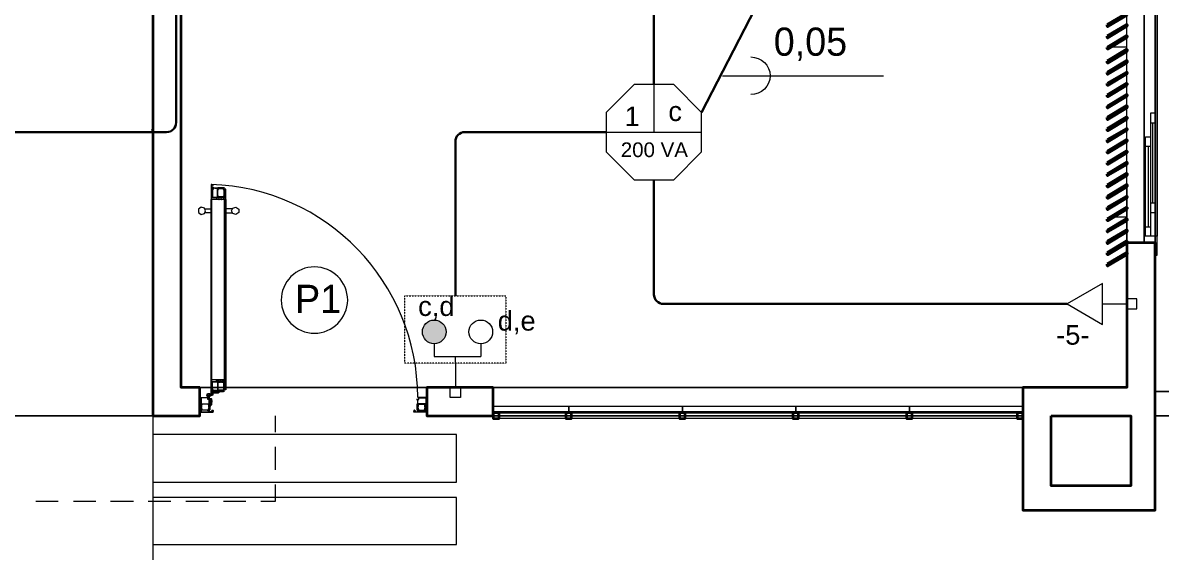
# Model space of a CAD drawing. Header units: millimetres. Extents: x -3501 to 2443, y -1417 to 2787.
# Drawn here: x -2359 to -1757, y -238 to 42 of the extents above; entities that cross this region are included whole.
import ezdxf

# ---------------------------------------------------------------- set-up
doc = ezdxf.new("R2010")
doc.units = ezdxf.units.MM
doc.linetypes.add('HIDDEN', pattern=[0.375, 0.25, -0.125])
for name, color, linetype, lineweight in [('EL-ELETRODUTOS-ALV', 5, 'Continuous', 30), ('EL-SIMB-P-CIRC', 1, 'Continuous', 20), ('Eletroduto', 160, 'Continuous', 30), ('Pontos Elétricos', 1, 'Continuous', 20), ('TXT e CIRCUITOS', 7, 'Continuous', 30)]:
    doc.layers.add(name, color=color, linetype=linetype, lineweight=lineweight)
doc.layers.add('Line', color=7, linetype='Continuous', plot=False)
doc.layers.add('PDF_Geometry', color=7, linetype='Continuous')
doc.layers.add('Texto', color=7, linetype='Continuous')
doc.styles.add('estilo2', font='arial.ttf', dxfattribs={"height": 60})
doc.styles.add('PDF Bahnschrift', font='bahnschrift.ttf')
doc.styles.add('txt 2mm', font='arial.ttf', dxfattribs={"height": 100})

# ---------------------------------------------------------------- blocks, each defined once
blk = doc.blocks.new('cx luz oct')
at = {"ltscale": 3}
blk.add_line((43508.7, 29483.7), (43508.7, 29288.7), dxfattribs=at)
blk.add_lwpolyline([(43589.5, 29093.7), (43703.7, 29207.9), (43703.7, 29369.5), (43589.5, 29483.7), (43428, 29483.7), (43313.7, 29369.5), (43313.7, 29207.9), (43428, 29093.7)], close=True, dxfattribs=at)
blk.add_lwpolyline([(43313.7, 29288.7), (43703.7, 29288.7)], dxfattribs=at)
blk = doc.blocks.new('tom baixa')
at = {"layer": 'EL-SIMB-P-CIRC', "color": 1}
for p, q in [((138252.4, 40154.5), (138439.9, 40046.3)), ((138252.4, 39938), (138252.4, 40154.5)), ((138071.3, 40019.8), (138071.3, 40072.8)), ((138071.3, 40072.8), (138124.4, 40072.8)), ((138124.4, 40019.8), (138071.3, 40019.8)), ((138124.4, 40072.8), (138124.4, 40019.8)), ((138252.4, 40046.3), (138124.4, 40046.3)), ((138439.9, 40046.3), (138252.4, 39938))]:
    blk.add_line(p, q, dxfattribs=at)
blk = doc.blocks.new('int dup')
at = {"layer": 'EL-SIMB-P-CIRC', "ltscale": 3}
h = blk.add_hatch(color=256, dxfattribs=at)
h.dxf.hatch_style = 1
h.paths.add_polyline_path([(168465.1, 81406.2, 1), (168590.1, 81406.2, 1)])
at = {"layer": 'EL-SIMB-P-CIRC'}
for p, q in [((168590.1, 81652.2), (168657.1, 81652.2)), ((168657.1, 81406.2), (168657.1, 81652.2)), ((168590.1, 81406.2), (168657.1, 81406.2))]:
    blk.add_line(p, q, dxfattribs=at)
at = {"layer": 'EL-SIMB-P-CIRC', "color": 1}
for p, q in [((168820.9, 81491.2), (168820.9, 81544.2)), ((168820.9, 81544.2), (168874, 81544.2)), ((168874, 81544.2), (168874, 81491.2)), ((168692.4, 81517.7), (168820.9, 81517.7)), ((168874, 81491.2), (168820.9, 81491.2))]:
    blk.add_line(p, q, dxfattribs=at)
at = {"layer": 'EL-SIMB-P-CIRC', "ltscale": 3}
blk.add_line((168692.4, 81517.7), (168657.1, 81517.7), dxfattribs=at)
at = {"layer": 'EL-SIMB-P-CIRC', "linetype": 'HIDDEN', "ltscale": 0.025}
blk.add_lwpolyline([(168336.2, 81251.5), (168336.2, 81783.9), (168692.4, 81783.9), (168692.4, 81251.5)], close=True, dxfattribs=at)
at = {"layer": 'EL-SIMB-P-CIRC', "color": 1}
for centre in [(168527.6, 81652.2), (168527.6, 81406.2)]:
    blk.add_circle(centre, 62.5, dxfattribs=at)

msp = doc.modelspace()

# ---------------------------------------------------------------- linework, layer by layer
at = {"layer": 'Eletroduto'}
for p, q in [((-2278.13, 63.71), (-2278.13, -10.91)), ((-2540.36, -15.91), (-2283.13, -15.91))]:
    msp.add_line(p, q, dxfattribs=at)
msp.add_lwpolyline([(-2025.53, 258.92), (-2025.53, 9.27)], dxfattribs=at)
for points in [[(-1808.08, 138.96), (-1924.05, 138.96, 0.280724), (-1926.72, 137.33), (-2000.36, -5.48)], [(-2050.71, -15.91), (-2125.53, -15.91, 0.414214), (-2130.53, -20.91), (-2130.53, -102.41)], [(-2025.53, -41.08), (-2025.53, -101.77, 0.414214), (-2020.53, -106.77), (-1807.14, -106.77)]]:
    msp.add_lwpolyline(points, format="xyb", dxfattribs=at)
msp.add_arc((-2283.13, -10.91), 5, 270, 0, dxfattribs=at)
at = {"layer": 'Line'}
msp.add_line((-2110.61, -150.88), (-2110.61, -161.04), dxfattribs=at)
at = {"layer": 'PDF_Geometry', "lineweight": 18}
for points in [[(-2290.51, 423.93), (-2290.51, -46.33)], [(-1760.56, -81.04), (-1759.5, -81.04), (-1759.5, 139.07), (-1760.56, 139.07)], [(-1766.49, 132.5), (-1766.49, -74.48), (-1766.49, 132.5)], [(-1760.56, 129.12), (-1760.56, -70.88)], [(-1775.59, -44.64), (-1775.59, -49.93), (-1775.59, 105.84), (-1775.59, 100.55)], [(-2275.48, 84.67), (-2275.48, -150.88)], [(-1775.59, 40.86), (-1775.59, 46.16)], [(-1775.59, 34.94), (-1775.59, 40.23)], [(-1775.59, 27.74), (-1775.59, 34.3)], [(-1775.59, 21.82), (-1775.59, 26.9)], [(-1775.59, 15.68), (-1775.59, 20.97)], [(-1775.59, 9.75), (-1775.59, 15.04)], [(-1775.59, 3.83), (-1775.59, 9.12)], [(-2290.72, 3.62), (-2290.51, 3.62)], [(-1775.59, -2.1), (-1775.59, 3.19)], [(-1775.59, -8.02), (-1775.59, -2.95)], [(-1775.59, -14.16), (-1775.59, -8.87)], [(-2291.35, -14.8), (-2290.51, -14.59)], [(-1775.59, -20.09), (-1775.59, -14.8)], [(-1775.59, -26.01), (-1775.59, -20.72)], [(-1775.59, -31.94), (-1775.59, -26.65)], [(-1775.59, -37.87), (-1775.59, -32.79)], [(-1775.59, -43.79), (-1775.59, -38.71)], [(-2251.78, -54.59), (-2251.78, -46.12), (-2252.2, -46.12), (-2252.2, -54.59), (-2252.2, -51.62), (-2252.62, -51.62), (-2252.62, -54.59), (-2252.62, -51.62), (-2259.4, -51.62), (-2259.4, -54.59), (-2259.4, -43.58), (-2259.61, -43.58), (-2259.61, -54.59)], [(-2259.4, -43.58), (-2259.4, -43.58)], [(-2259.4, -43.58), (-2259.4, -43.58)], [(-2259.19, -43.58), (-2259.19, -43.58)], [(-2259.19, -44.85), (-2259.19, -44.85)], [(-2259.19, -44.85), (-2259.19, -44.85)], [(-2259.19, -45.27), (-2259.19, -45.27)], [(-2258.97, -43.58), (-2258.97, -43.58)], [(-2258.97, -43.79), (-2258.97, -43.79)], [(-2258.97, -45.91), (-2258.97, -45.91)], [(-2258.97, -46.33), (-2258.97, -46.33)], [(-2258.76, -43.58), (-2258.76, -43.79), (-2258.76, -43.58)], [(-2258.76, -44), (-2258.76, -44)], [(-2258.76, -44), (-2258.76, -44)], [(-2258.76, -44.22), (-2258.76, -44.22)], [(-2258.76, -44.22), (-2258.76, -44.22)], [(-2258.76, -45.48), (-2258.76, -45.48)], [(-2258.55, -45.48), (-2258.55, -45.48)], [(-2255.38, -45.48), (-2255.38, -45.48)], [(-2255.38, -45.48), (-2255.38, -45.48)], [(-2255.38, -45.7), (-2255.38, -45.7)], [(-2254.95, -45.48), (-2254.95, -45.48)], [(-2254.95, -45.48), (-2254.95, -45.48)], [(-2254.95, -45.48), (-2254.95, -45.48)], [(-2254.95, -45.7), (-2254.95, -45.7)], [(-2254.11, -45.48), (-2254.11, -45.48)], [(-2254.11, -45.48), (-2254.11, -45.48)], [(-2253.89, -45.7), (-2253.89, -45.7)], [(-2253.68, -45.48), (-2253.68, -45.48)], [(-2253.68, -45.48), (-2253.68, -45.48)], [(-2253.68, -45.7), (-2253.68, -45.7)], [(-2259.61, -146.65), (-2259.61, -51.62)], [(-2259.4, -51.62), (-2259.4, -145.59)], [(-2258.97, -50.35), (-2258.97, -50.35)], [(-2258.55, -50.35), (-2258.55, -50.35)], [(-2256.86, -51.41), (-2256.86, -51.41)], [(-2255.59, -51.62), (-2255.59, -51.62)], [(-2254.11, -51.62), (-2254.11, -51.62)], [(-2252.84, -51.41), (-2252.84, -51.41)], [(-2252.62, -146.65), (-2252.62, -51.62)], [(-2252.2, -51.62), (-2252.2, -145.59)], [(-2251.78, -51.62), (-2251.78, -146.65)], [(-2262.78, -56.49), (-2259.61, -56.49), (-2259.61, -58.61), (-2262.78, -58.61)], [(-2248.6, -56.49), (-2251.78, -56.49), (-2251.78, -58.61), (-2248.6, -58.61)], [(-1766.49, -70.88), (-1766.49, -74.48), (-1775.59, -74.48), (-1775.59, -79.77)], [(-1830.61, -150.88), (-2110.61, -150.88), (-1775.59, -150.88), (-1775.59, -80.41)], [(-2259.4, -143.47), (-2259.4, -154.69), (-2259.61, -154.69), (-2259.61, -143.47)], [(-2251.78, -143.47), (-2251.78, -152.15), (-2252.2, -152.15), (-2252.2, -143.47)], [(-2259.19, -146.65), (-2252.2, -146.65)], [(-2258.97, -147.92), (-2258.97, -147.92)], [(-2258.55, -147.92), (-2258.55, -147.92)], [(-2258.55, -147.92), (-2258.55, -147.92)], [(-2256.86, -146.65), (-2256.86, -146.65)], [(-2255.59, -146.65), (-2255.59, -146.65)], [(-2254.11, -146.65), (-2254.11, -146.65)], [(-2252.84, -146.65), (-2252.84, -146.65)], [(-2259.82, -155.33), (-2260.67, -155.96), (-2261.73, -155.54), (-2261.73, -154.27), (-2260.67, -154.06), (-2259.82, -154.69), (-2259.61, -154.9), (-2259.19, -154.9), (-2258.97, -154.69), (-2259.19, -154.69), (-2258.97, -154.69), (-2258.97, -154.48), (-2258.97, -154.27), (-2258.97, -154.06), (-2259.19, -153.84), (-2259.19, -153.21), (-2258.97, -153.21), (-2258.76, -153.21), (-2258.55, -153), (-2259.19, -153), (-2259.19, -152.79), (-2259.19, -152.57), (-2258.97, -152.36), (-2259.19, -152.36), (-2259.4, -152.36), (-2259.4, -153.42), (-2259.19, -153.42), (-2259.19, -154.48), (-2259.19, -154.06), (-2258.97, -154.48), (-2258.76, -154.48), (-2258.76, -154.27), (-2258.76, -154.06), (-2258.76, -154.9), (-2258.97, -155.11), (-2259.61, -155.11), (-2259.82, -155.33), (-2260.67, -155.96), (-2261.73, -155.33)], [(-2259.4, -154.69), (-2259.4, -154.69)], [(-2259.4, -154.69), (-2259.4, -154.69)], [(-2259.19, -153.42), (-2259.19, -153.42)], [(-2259.19, -153.42), (-2259.19, -153.42)], [(-2259.19, -153.84), (-2259.19, -153.84)], [(-2259.19, -154.06), (-2259.19, -154.06)], [(-2258.97, -151.94), (-2258.97, -151.94)], [(-2258.97, -152.36), (-2258.97, -152.36)], [(-2258.97, -154.27), (-2258.97, -154.27)], [(-2258.97, -154.48), (-2258.97, -154.48)], [(-2258.97, -154.48), (-2258.97, -154.48)], [(-2258.97, -154.48), (-2258.97, -154.48)], [(-2258.97, -154.69), (-2258.97, -154.69)], [(-2258.97, -154.69), (-2258.97, -154.69)], [(-2258.97, -154.69), (-2258.97, -154.69)], [(-2258.76, -152.79), (-2258.76, -152.79)], [(-2258.76, -154.06), (-2258.76, -154.06)], [(-2258.76, -154.06), (-2258.76, -154.06)], [(-2258.76, -154.27), (-2258.76, -154.27)], [(-2258.76, -154.48), (-2258.76, -154.48)], [(-2258.76, -154.9), (-2258.76, -154.9)], [(-2258.55, -152.79), (-2258.55, -152.79)], [(-2258.13, -153.84), (-2258.55, -153.84)], [(-2257.92, -152.79), (-2257.92, -152.79)], [(-2257.92, -153.42), (-2257.92, -153.42)], [(-2257.07, -152.79), (-2257.07, -152.79)], [(-2257.07, -153.42), (-2257.07, -153.42)], [(-2255.59, -153.42), (-2255.59, -153.42)], [(-2255.38, -152.57), (-2255.38, -152.57)], [(-2255.38, -152.79), (-2255.38, -152.79)], [(-2255.38, -152.79), (-2255.38, -152.79)], [(-2255.16, -152.57), (-2255.16, -152.57)], [(-2255.16, -152.57), (-2255.16, -152.57)], [(-2255.16, -152.79), (-2255.16, -152.79)], [(-2254.95, -152.57), (-2254.95, -152.57)], [(-2254.95, -152.57), (-2254.95, -152.57)], [(-2254.95, -152.57), (-2254.95, -152.57)], [(-2254.95, -152.79), (-2254.95, -152.79)], [(-2254.95, -152.79), (-2254.95, -152.79)], [(-2254.95, -152.79), (-2254.95, -152.79)], [(-2254.95, -152.79), (-2254.95, -152.79)], [(-2254.11, -152.79), (-2254.11, -152.79)], [(-2254.11, -152.79), (-2254.11, -152.79)], [(-2253.89, -152.57), (-2253.89, -152.57)], [(-2253.89, -152.57), (-2253.89, -152.57)], [(-2253.89, -152.57), (-2253.89, -152.57)], [(-2253.89, -152.79), (-2253.89, -152.79)], [(-2253.68, -152.57), (-2253.68, -152.57)], [(-2253.68, -152.57), (-2253.68, -152.57)], [(-2253.68, -152.57), (-2253.68, -152.57)], [(-2253.68, -152.79), (-2253.68, -152.79)], [(-2253.68, -152.79), (-2253.68, -152.79)], [(-2253.68, -152.79), (-2253.68, -152.79)], [(-1760.56, -153), (-1617.07, -153), (-1760.56, -153)], [(-1760.56, -153), (-1760.56, -165.91)], [(-2260.67, -160.41), (-2260.67, -160.41)], [(-2260.67, -160.41), (-2260.67, -160.41)], [(-2260.67, -160.62), (-2260.67, -160.62)], [(-2260.67, -160.62), (-2260.67, -160.62)], [(-2260.67, -160.83), (-2260.67, -160.83)], [(-2260.67, -161.04), (-2260.67, -160.83), (-2260.67, -161.04)], [(-2260.67, -160.83), (-2260.67, -160.83)], [(-2260.67, -160.83), (-2260.67, -160.83)], [(-2260.67, -160.83), (-2260.67, -160.83)], [(-2260.67, -161.04), (-2260.67, -161.04)], [(-2260.67, -161.68), (-2260.67, -161.68)], [(-2260.67, -161.68), (-2260.67, -161.68)], [(-2260.67, -161.89), (-2260.67, -161.89)], [(-2260.67, -161.89), (-2260.67, -161.89)], [(-2260.67, -161.89), (-2260.67, -161.89)], [(-2260.67, -162.1), (-2260.67, -162.1)], [(-2260.67, -162.31), (-2260.67, -162.1), (-2260.67, -162.31)], [(-2260.67, -162.1), (-2260.67, -162.1)], [(-2260.67, -162.1), (-2260.67, -162.1)], [(-2260.67, -162.1), (-2260.67, -162.1)], [(-2260.67, -162.31), (-2260.67, -162.31)], [(-2260.46, -160.41), (-2260.46, -160.41)], [(-2260.46, -160.62), (-2260.46, -160.62)], [(-2260.46, -160.83), (-2260.46, -160.83)], [(-2260.46, -160.83), (-2260.46, -160.83)], [(-2260.46, -161.89), (-2260.46, -161.89)], [(-2260.46, -162.1), (-2260.46, -162.1)], [(-2260.46, -162.1), (-2260.46, -162.1)], [(-2259.82, -157.23), (-2259.82, -157.23)], [(-2259.82, -157.87), (-2259.82, -157.87)], [(-2259.82, -158.08), (-2259.82, -158.08)], [(-2259.82, -158.5), (-2259.82, -158.5)], [(-2259.82, -158.5), (-2259.82, -158.5)], [(-2259.4, -157.87), (-2259.19, -157.87), (-2259.19, -158.71), (-2259.4, -158.71)], [(-2150.61, -160.41), (-2150.61, -160.41)], [(-2150.61, -160.83), (-2150.61, -160.83)], [(-2150.61, -162.1), (-2150.61, -162.1)], [(-2150.4, -160.41), (-2150.4, -160.41)], [(-2150.4, -160.41), (-2150.4, -160.41)], [(-2150.4, -161.04), (-2150.4, -160.83), (-2150.4, -161.04)], [(-2150.4, -160.83), (-2150.4, -160.83)], [(-2150.4, -160.83), (-2150.4, -160.83)], [(-2150.4, -161.04), (-2150.4, -161.04)], [(-2150.4, -161.68), (-2150.4, -161.68)], [(-2150.4, -161.68), (-2150.4, -161.68)], [(-2150.4, -161.89), (-2150.4, -161.89)], [(-2150.4, -162.31), (-2150.4, -162.1), (-2150.4, -162.31)], [(-2150.4, -162.1), (-2150.4, -162.1)], [(-2150.4, -162.1), (-2150.4, -162.1)], [(-2150.4, -162.31), (-2150.4, -162.31)], [(-2840.56, -165.91), (-2290.51, -165.91), (-2290.51, -175.86), (-2290.51, -201.04), (-2290.51, -209.08), (-2290.51, -234.06), (-2290.51, -242.1), (-2290.51, -267.28), (-2290.51, -275.33), (-2290.51, -300.3), (-2290.51, -308.34), (-2290.51, -333.53), (-2290.51, -341.57), (-2290.51, -366.54), (-2290.51, -374.59), (-2290.51, -399.77), (-2290.51, -407.81), (-2290.51, -432.79), (-2290.51, -440.83), (-2290.51, -466.01), (-2129.87, -466.01), (-1617.07, -466.01)], [(-2259.4, -163.37), (-2259.4, -163.37)], [(-2259.4, -163.37), (-2259.4, -163.37)], [(-2259.4, -163.58), (-2259.4, -163.58)], [(-2259.19, -163.16), (-2259.19, -163.16)], [(-2259.19, -163.16), (-2259.19, -163.16)], [(-2259.19, -163.37), (-2258.76, -163.37), (-2259.19, -163.37)], [(-2259.19, -163.37), (-2259.19, -163.37)], [(-2259.19, -163.58), (-2259.19, -163.58)], [(-2259.19, -163.58), (-2259.19, -163.58)], [(-2259.19, -163.58), (-2259.19, -163.58)], [(-2259.19, -163.79), (-2259.19, -163.79)], [(-2258.97, -163.16), (-2258.97, -163.16)], [(-2258.97, -163.58), (-2258.97, -163.58)], [(-2258.97, -163.58), (-2258.97, -163.58)], [(-2258.76, -163.16), (-2258.76, -163.16)], [(-2258.76, -163.16), (-2258.76, -163.16)], [(-2258.76, -163.16), (-2258.76, -163.16)], [(-2258.76, -163.37), (-2258.76, -163.37)], [(-2258.76, -163.58), (-2258.76, -163.58)], [(-2258.76, -163.58), (-2258.76, -163.58)], [(-2258.55, -163.16), (-2258.55, -163.16)], [(-2258.55, -163.16), (-2258.55, -163.16)], [(-2258.55, -163.16), (-2258.55, -163.16)], [(-2258.55, -163.37), (-2258.55, -163.37)], [(-2258.55, -163.37), (-2258.55, -163.37)], [(-2258.55, -163.58), (-2258.55, -163.58)], [(-2225.53, -174.59), (-2225.53, -165.91)], [(-2152.52, -163.16), (-2152.52, -163.16)], [(-2152.52, -163.58), (-2152.52, -163.58)], [(-2152.31, -163.16), (-2152.31, -163.16)], [(-2152.31, -163.16), (-2152.31, -163.16)], [(-2152.31, -163.58), (-2152.31, -163.58)], [(-2152.31, -163.58), (-2152.31, -163.58)], [(-2152.1, -163.16), (-2152.1, -163.16)], [(-2151.88, -163.16), (-2151.88, -163.16)], [(-2151.88, -163.16), (-2151.88, -163.16)], [(-2151.88, -163.58), (-2151.88, -163.58)], [(-2151.88, -163.58), (-2151.88, -163.58)], [(-2151.88, -163.79), (-2151.88, -163.79)], [(-2151.67, -163.37), (-2151.67, -163.37)], [(-2151.67, -163.37), (-2151.67, -163.37)], [(-2151.67, -163.58), (-2151.67, -163.58)], [(-2072.1, -164.43), (-2072.1, -167.39), (-2107.44, -167.39), (-2107.44, -164.43)], [(-2107.44, -164.43), (-2072.1, -164.43), (-2107.44, -164.43)], [(-2072.1, -167.39), (-2107.44, -167.39)], [(-2011.99, -164.43), (-2011.99, -167.39), (-2069.13, -167.39), (-2069.13, -164.43)], [(-2069.13, -164.43), (-2011.99, -164.43), (-2069.13, -164.43)], [(-2011.99, -167.39), (-2069.13, -167.39)], [(-1952.1, -164.43), (-1952.1, -167.39), (-2009.03, -167.39), (-2009.03, -164.43)], [(-2009.03, -164.43), (-1952.1, -164.43), (-2009.03, -164.43)], [(-1952.1, -167.39), (-2009.03, -167.39)], [(-1891.99, -164.43), (-1891.99, -167.39), (-1949.13, -167.39), (-1949.13, -164.43)], [(-1949.13, -164.43), (-1891.99, -164.43), (-1949.13, -164.43)], [(-1891.99, -167.39), (-1949.13, -167.39)], [(-1833.58, -164.43), (-1833.58, -167.39), (-1889.03, -167.39), (-1889.03, -164.43)], [(-1889.03, -164.43), (-1833.58, -164.43), (-1889.03, -164.43)], [(-1833.58, -167.39), (-1889.03, -167.39)], [(-1760.56, -165.91), (-1617.07, -165.91), (-1760.56, -165.91)], [(-2225.53, -194.48), (-2225.53, -182.42)], [(-2233.37, -210.99), (-2225.53, -210.99), (-2225.53, -202.31)], [(-2352.31, -210.99), (-2340.46, -210.99)], [(-2332.41, -210.99), (-2320.56, -210.99)], [(-2312.73, -210.99), (-2300.67, -210.99)], [(-2292.84, -210.99), (-2280.98, -210.99)], [(-2272.94, -210.99), (-2261.09, -210.99)], [(-2253.05, -210.99), (-2241.2, -210.99)]]:
    msp.add_lwpolyline(points, dxfattribs=at)
at = {"layer": 'PDF_Geometry', "lineweight": 35}
for points in [[(-2265.53, -150.88), (-2275.48, -150.88), (-2275.48, 343.93), (-2290.51, 343.93), (-2290.51, -150.88), (-2290.51, -165.91), (-2265.53, -165.91)], [(-1830.61, -202.95), (-1830.61, -215.86), (-1773.47, -215.86), (-1760.56, -215.86), (-1760.56, -165.91), (-1760.56, -74.48), (-1775.59, -74.48), (-1775.59, -150.88), (-1815.59, -150.88), (-1830.61, -150.88)], [(-2110.61, -150.88), (-2145.53, -150.88), (-2145.53, -165.91), (-2110.61, -165.91)], [(-2107.44, -164.43), (-2110.61, -164.43), (-2110.61, -167.39), (-2107.44, -167.39)], [(-2069.13, -164.43), (-2072.1, -164.43), (-2072.1, -167.39), (-2069.13, -167.39)], [(-2009.03, -164.43), (-2011.99, -164.43), (-2011.99, -167.39), (-2009.03, -167.39)], [(-1949.13, -164.43), (-1952.1, -164.43), (-1952.1, -167.39), (-1949.13, -167.39)], [(-1889.03, -164.43), (-1891.99, -164.43), (-1891.99, -167.39), (-1889.03, -167.39)], [(-1830.61, -164.43), (-1833.58, -164.43), (-1833.58, -167.39), (-1830.61, -167.39)], [(-1815.59, -165.91), (-1775.59, -165.91), (-1773.47, -165.91), (-1773.47, -202.95), (-1815.59, -202.95)]]:
    msp.add_lwpolyline(points, close=True, dxfattribs=at)
at = {"layer": 'PDF_Geometry', "lineweight": 18}
for points in [[(-1760.56, 129.12), (-1759.5, 129.12), (-1759.5, -70.88), (-1760.56, -70.88)], [(-1763.1, -5.91), (-1763.1, -58.39), (-1760.56, -58.39), (-1760.56, -5.91)], [(-1765.64, -18.39), (-1763.1, -18.39), (-1763.1, -70.88), (-1765.64, -70.88)], [(-2259.4, -43.58), (-2259.19, -43.58)], [(-2259.19, -44.85), (-2259.19, -43.79), (-2259.4, -43.79), (-2259.4, -44.85)], [(-2259.19, -45.27), (-2259.19, -45.7), (-2258.97, -45.91), (-2259.19, -45.91), (-2259.4, -45.7), (-2259.4, -44.85), (-2259.19, -44.85), (-2258.97, -45.06), (-2258.76, -45.06), (-2258.55, -45.06)], [(-2258.97, -44.22), (-2259.19, -44.22), (-2259.19, -44.43), (-2259.19, -44.85), (-2259.19, -43.58), (-2258.97, -43.58), (-2258.76, -43.58), (-2258.55, -43.79), (-2258.55, -44), (-2258.76, -44), (-2258.76, -44.22), (-2258.76, -44), (-2258.76, -43.79), (-2258.97, -43.79), (-2258.97, -44)], [(-2257.28, -50.56), (-2256.01, -50.56), (-2255.8, -50.56), (-2255.59, -50.56), (-2255.59, -50.35), (-2255.8, -50.35), (-2256.01, -50.35), (-2256.01, -49.93), (-2255.8, -49.93), (-2255.8, -49.72), (-2256.01, -49.72), (-2256.01, -49.51), (-2256.01, -46.33), (-2255.8, -46.33), (-2255.8, -45.91), (-2256.01, -46.12), (-2256.01, -45.91), (-2256.01, -45.48), (-2255.8, -45.7), (-2255.59, -45.7), (-2255.59, -45.48), (-2255.8, -45.48), (-2256.01, -45.48), (-2257.28, -45.48), (-2258.55, -45.48), (-2258.55, -45.06), (-2258.55, -45.91), (-2258.76, -46.12), (-2259.19, -46.12), (-2259.19, -46.33), (-2259.19, -50.35), (-2259.19, -50.56)], [(-2258.97, -46.33), (-2258.97, -50.35), (-2258.76, -50.35), (-2258.55, -50.35), (-2258.55, -50.14), (-2258.55, -50.35), (-2256.22, -50.35), (-2256.22, -45.48), (-2256.86, -45.48), (-2256.86, -45.7), (-2257.7, -45.7), (-2257.7, -45.48), (-2258.55, -45.48), (-2258.55, -46.12), (-2258.55, -46.33)], [(-2258.97, -45.91), (-2258.76, -45.7), (-2258.76, -45.48), (-2258.55, -45.48), (-2258.76, -45.7)], [(-2253.05, -45.48), (-2253.68, -45.48), (-2253.47, -45.48), (-2253.47, -45.7), (-2253.68, -45.7), (-2253.89, -45.7), (-2254.11, -45.7), (-2254.11, -45.48), (-2254.95, -45.48), (-2254.74, -45.7), (-2254.95, -45.7), (-2255.16, -45.7), (-2255.38, -45.7), (-2255.38, -45.48), (-2256.01, -45.48), (-2256.01, -45.27), (-2253.05, -45.27)], [(-2254.95, -45.48), (-2254.74, -45.48), (-2254.11, -45.48), (-2254.32, -45.7), (-2254.11, -45.7), (-2253.47, -45.7), (-2253.47, -45.48), (-2253.68, -45.48), (-2253.47, -45.48), (-2253.26, -45.7), (-2253.05, -45.7), (-2252.84, -45.7), (-2252.84, -45.91), (-2253.05, -46.12), (-2253.05, -45.91), (-2253.26, -45.91), (-2254.32, -45.91), (-2254.32, -45.7), (-2254.53, -45.7), (-2254.53, -45.91), (-2255.8, -45.91), (-2256.01, -46.12), (-2256.01, -45.91), (-2256.01, -45.7), (-2255.8, -45.7), (-2255.59, -45.7), (-2255.59, -45.48), (-2255.38, -45.48), (-2255.38, -45.7), (-2255.59, -45.7), (-2255.38, -45.7), (-2254.74, -45.7), (-2254.74, -45.48)], [(-2253.05, -50.56), (-2252.84, -50.56), (-2252.84, -50.14), (-2252.62, -50.14), (-2252.41, -50.14), (-2252.41, -50.78), (-2252.2, -50.78), (-2252.2, -50.56), (-2252.2, -46.33), (-2252.2, -46.12), (-2252.62, -46.12), (-2252.84, -45.91), (-2252.84, -45.06), (-2252.84, -45.48), (-2253.05, -45.48), (-2253.26, -45.48), (-2253.26, -45.7), (-2253.05, -45.7), (-2253.05, -45.48), (-2252.84, -45.48), (-2252.84, -45.91), (-2253.05, -46.12), (-2253.05, -45.91), (-2253.26, -45.91), (-2253.26, -46.33), (-2253.05, -46.33), (-2252.84, -46.33), (-2252.84, -49.51), (-2253.05, -49.72), (-2253.26, -49.93), (-2253.05, -49.93), (-2252.84, -49.93), (-2252.84, -50.35), (-2253.05, -50.35), (-2253.26, -50.35), (-2253.26, -50.56)], [(-2252.84, -49.93), (-2252.41, -49.93), (-2252.41, -46.33), (-2252.84, -46.33)], [(-2253.89, -51.62), (-2254.11, -51.2), (-2253.89, -51.2), (-2253.89, -51.41), (-2253.05, -51.41), (-2252.84, -51.41), (-2252.84, -51.2), (-2252.84, -50.56), (-2253.05, -50.56), (-2253.26, -50.56), (-2256.43, -50.56), (-2256.65, -50.56), (-2256.86, -50.56), (-2256.86, -51.2), (-2256.86, -51.41), (-2256.65, -51.41), (-2255.8, -51.41), (-2255.8, -51.2), (-2255.59, -51.2), (-2255.59, -51.62), (-2255.38, -51.62), (-2255.38, -51.2), (-2255.16, -51.2), (-2255.16, -51.41), (-2254.53, -51.41), (-2254.53, -51.2), (-2254.32, -51.2), (-2254.11, -51.62)], [(-2254.95, -50.56), (-2254.74, -50.56), (-2254.11, -50.56), (-2254.11, -50.35), (-2254.32, -50.35), (-2254.11, -50.35), (-2254.11, -50.14), (-2253.47, -50.14), (-2253.47, -50.35), (-2253.68, -50.56), (-2253.47, -50.56), (-2253.26, -50.35), (-2253.05, -50.35), (-2252.84, -50.35), (-2252.84, -49.93), (-2253.05, -49.93), (-2253.26, -50.14), (-2254.32, -50.14), (-2254.32, -50.35), (-2254.53, -50.35), (-2254.53, -50.14), (-2255.8, -50.14), (-2255.8, -49.93), (-2256.01, -49.93), (-2256.01, -50.35), (-2255.8, -50.35), (-2255.59, -50.35), (-2255.59, -50.56), (-2255.38, -50.56), (-2255.38, -50.35), (-2255.59, -50.35), (-2255.38, -50.14), (-2254.74, -50.14), (-2254.74, -50.35), (-2254.95, -50.35)], [(-1775.59, -50.56), (-1775.59, -55.86)], [(-2262.57, -57.55), (-2263.21, -56.07), (-2264.9, -55.64), (-2266.38, -56.7), (-2266.38, -58.39), (-2264.9, -59.45), (-2263.21, -59.03)], [(-2248.82, -57.55), (-2248.18, -56.07), (-2246.49, -55.64), (-2245.01, -56.7), (-2245.01, -58.39), (-2246.49, -59.45), (-2248.18, -59.03)], [(-1775.59, -56.49), (-1775.59, -61.78)], [(-1775.59, -62.63), (-1775.59, -67.71)], [(-1775.59, -68.55), (-1775.59, -73.63)], [(-1759.5, -81.04), (-1759.5, -70.88), (-1760.56, -70.88), (-1760.56, -81.04)], [(-2257.28, -147.71), (-2256.01, -147.71), (-2255.8, -147.71), (-2255.59, -147.71), (-2255.59, -147.92), (-2255.8, -147.92), (-2256.01, -147.92), (-2256.01, -148.34), (-2255.8, -148.13), (-2255.8, -148.34), (-2255.8, -148.55), (-2256.01, -148.55), (-2256.01, -151.94), (-2255.8, -151.94), (-2255.8, -152.36), (-2256.01, -152.15), (-2256.01, -152.57), (-2256.01, -152.79), (-2255.8, -152.57), (-2255.59, -152.57), (-2255.59, -152.79), (-2255.8, -152.79), (-2256.01, -152.79), (-2257.28, -152.79), (-2258.55, -152.79), (-2258.55, -153), (-2258.55, -153.21), (-2258.55, -153), (-2258.55, -152.15), (-2258.76, -152.15), (-2259.19, -152.15), (-2259.19, -151.94), (-2259.19, -147.92), (-2259.19, -147.71)], [(-2258.55, -151.94), (-2258.97, -151.94), (-2258.97, -147.92), (-2258.76, -147.92), (-2258.55, -147.92), (-2256.22, -147.92), (-2256.22, -152.57), (-2256.86, -152.57), (-2257.7, -152.57), (-2258.55, -152.57), (-2258.55, -152.15)], [(-2253.89, -146.65), (-2254.11, -147.07), (-2253.89, -147.07), (-2253.89, -146.86), (-2253.05, -146.86), (-2252.84, -146.86), (-2252.84, -146.65), (-2252.84, -146.86), (-2252.84, -147.5), (-2252.84, -147.71), (-2253.05, -147.71), (-2253.26, -147.71), (-2256.43, -147.71), (-2256.65, -147.71), (-2256.86, -147.71), (-2256.86, -147.5), (-2256.86, -146.86), (-2256.86, -146.65), (-2256.65, -146.86), (-2255.8, -146.86), (-2255.8, -147.07), (-2255.59, -147.07), (-2255.59, -146.65), (-2255.38, -146.65), (-2255.38, -147.07), (-2255.16, -146.86), (-2254.53, -146.86), (-2254.32, -147.07), (-2254.11, -146.65)], [(-2254.95, -147.71), (-2254.74, -147.71), (-2254.11, -147.71), (-2254.32, -147.92), (-2254.11, -147.92), (-2254.11, -148.13), (-2253.47, -148.13), (-2253.47, -147.92), (-2253.47, -147.71), (-2253.68, -147.71), (-2253.47, -147.71), (-2253.26, -147.92), (-2253.05, -147.92), (-2252.84, -147.92), (-2252.84, -148.34), (-2253.05, -148.34), (-2253.05, -148.13), (-2253.26, -148.13), (-2254.32, -148.13), (-2254.32, -147.92), (-2254.53, -147.92), (-2254.53, -148.13), (-2255.8, -148.13), (-2256.01, -148.34), (-2256.01, -147.92), (-2255.8, -147.92), (-2255.59, -147.92), (-2255.59, -147.71), (-2255.38, -147.71), (-2255.38, -147.92), (-2255.59, -147.92), (-2255.38, -148.13), (-2254.74, -148.13), (-2254.74, -147.92), (-2254.74, -147.71)], [(-2253.05, -147.71), (-2252.84, -147.71), (-2252.84, -147.92), (-2252.62, -148.13), (-2252.41, -148.13), (-2252.41, -147.92), (-2252.41, -147.5), (-2252.2, -147.5), (-2252.2, -147.71), (-2252.2, -151.94), (-2252.2, -152.15), (-2252.62, -152.15), (-2252.84, -152.15), (-2252.84, -153), (-2252.84, -153.21), (-2252.84, -153), (-2252.84, -152.79), (-2253.05, -152.79), (-2253.26, -152.79), (-2253.26, -152.57), (-2253.05, -152.57), (-2253.05, -152.79), (-2252.84, -152.57), (-2252.84, -152.15), (-2253.05, -152.15), (-2253.05, -152.36), (-2253.26, -152.36), (-2253.26, -151.94), (-2253.05, -151.94), (-2252.84, -151.94), (-2252.84, -148.55), (-2253.05, -148.55), (-2253.26, -148.34), (-2253.26, -148.13), (-2253.05, -148.13), (-2253.05, -148.34), (-2252.84, -148.34), (-2252.84, -147.92), (-2253.05, -147.92), (-2253.26, -147.92), (-2253.26, -147.71)], [(-2252.84, -148.13), (-2252.41, -148.13), (-2252.41, -151.94), (-2252.84, -151.94)], [(-2145.53, -150.88), (-2265.53, -150.88)], [(-2260.46, -159.77), (-2260.46, -159.98), (-2260.46, -160.19), (-2260.67, -160.19), (-2260.67, -159.98), (-2260.67, -159.77), (-2261.09, -159.77), (-2260.88, -159.98), (-2261.3, -159.98), (-2261.3, -159.77), (-2264.05, -159.77), (-2264.26, -159.77), (-2264.26, -159.98), (-2264.48, -159.98), (-2264.48, -159.77), (-2264.9, -159.77), (-2264.69, -159.98), (-2264.69, -160.19), (-2264.9, -160.19), (-2265.11, -160.19), (-2265.11, -159.98), (-2264.9, -159.98), (-2265.11, -159.77), (-2265.11, -158.5), (-2265.53, -158.5), (-2265.53, -158.08), (-2265.32, -158.08), (-2265.32, -158.29), (-2265.11, -158.29), (-2265.11, -157.44), (-2265.11, -157.23), (-2265.11, -156.38), (-2265.32, -156.38), (-2265.32, -156.6), (-2265.53, -156.6), (-2265.53, -156.17), (-2261.09, -156.17), (-2261.09, -156.38), (-2261.09, -157.02), (-2261.09, -157.23), (-2260.24, -157.23), (-2260.03, -157.23), (-2260.24, -157.23), (-2260.46, -157.23), (-2260.46, -158.5)], [(-2265.53, -156.17), (-2265.53, -164)], [(-2261.3, -156.38), (-2264.9, -156.38), (-2264.9, -157.23), (-2264.69, -157.23), (-2264.9, -157.23), (-2264.9, -159.56), (-2260.67, -159.56), (-2260.67, -158.92), (-2260.67, -158.08), (-2260.67, -157.23), (-2261.09, -157.23), (-2261.3, -157.23)], [(-2260.67, -156.81), (-2259.61, -156.81), (-2259.4, -157.02), (-2259.4, -157.23), (-2259.4, -157.44), (-2259.4, -160.19), (-2259.61, -160.41), (-2259.82, -160.41), (-2259.82, -157.65), (-2259.82, -157.23), (-2260.88, -157.23), (-2261.09, -157.02), (-2261.09, -156.81), (-2261.09, -155.96), (-2261.3, -155.96), (-2261.94, -155.11), (-2261.3, -154.06), (-2260.24, -154.06), (-2259.82, -155.11), (-2260.67, -155.96), (-2260.67, -156.17), (-2260.67, -156.6)], [(-2260.24, -154.9), (-2260.88, -154.27), (-2261.51, -154.9), (-2260.88, -155.54)], [(-2260.24, -154.9), (-2260.88, -154.27), (-2261.51, -154.9), (-2260.88, -155.54)], [(-2259.19, -153.42), (-2259.19, -154.48), (-2259.4, -154.48), (-2259.4, -153.42)], [(-2259.4, -154.69), (-2259.19, -154.69)], [(-2259.19, -154.48), (-2259.19, -154.69)], [(-2258.97, -152.36), (-2258.76, -152.57), (-2258.76, -152.79), (-2258.55, -152.79), (-2258.76, -152.57)], [(-2258.76, -153.42), (-2258.97, -153.42), (-2258.97, -153.63), (-2258.97, -154.69), (-2258.76, -154.69), (-2258.55, -154.48), (-2258.55, -154.27), (-2258.76, -154.27), (-2258.76, -154.06), (-2258.55, -153.84), (-2255.8, -153.84), (-2255.59, -153.63), (-2255.59, -153.42)], [(-2258.55, -153.42), (-2255.16, -153.42), (-2255.16, -152.79), (-2258.55, -152.79)], [(-2254.95, -152.79), (-2254.74, -152.79), (-2254.11, -152.79), (-2254.32, -152.57), (-2254.11, -152.57), (-2253.47, -152.57), (-2253.47, -152.79), (-2253.68, -152.79), (-2253.47, -152.79), (-2253.26, -152.57), (-2253.05, -152.57), (-2252.84, -152.57), (-2252.84, -152.36), (-2253.05, -152.15), (-2253.05, -152.36), (-2253.26, -152.36), (-2254.32, -152.36), (-2254.32, -152.57), (-2254.53, -152.57), (-2254.53, -152.36), (-2255.8, -152.36), (-2256.01, -152.15), (-2256.01, -152.36), (-2256.01, -152.57), (-2255.8, -152.57), (-2255.59, -152.57), (-2255.59, -152.79), (-2255.38, -152.79), (-2255.38, -152.57), (-2255.59, -152.57), (-2255.38, -152.57), (-2254.74, -152.57), (-2254.74, -152.79)], [(-2255.16, -152.57), (-2254.95, -152.57), (-2254.95, -152.79), (-2255.16, -152.79), (-2255.16, -152.57), (-2255.38, -152.57), (-2255.38, -152.79), (-2256.01, -152.79), (-2256.01, -153), (-2253.05, -153), (-2253.05, -152.79), (-2253.68, -152.79), (-2253.89, -152.79), (-2253.89, -152.57), (-2253.68, -152.57), (-2253.47, -152.57), (-2253.47, -152.79), (-2253.68, -152.79), (-2253.68, -152.57), (-2253.89, -152.57), (-2254.11, -152.57), (-2254.11, -152.79), (-2254.95, -152.79), (-2254.74, -152.57), (-2254.95, -152.57)], [(-2150.61, -159.77), (-2150.61, -159.98), (-2150.61, -160.19), (-2150.4, -160.19), (-2150.4, -159.98), (-2150.4, -159.77), (-2149.98, -159.77), (-2150.19, -159.98), (-2149.77, -159.98), (-2149.77, -159.77), (-2147.02, -159.77), (-2146.8, -159.77), (-2146.8, -159.98), (-2146.59, -159.98), (-2146.59, -159.77), (-2146.17, -159.77), (-2146.38, -159.98), (-2146.38, -160.19), (-2146.17, -160.19), (-2145.96, -160.19), (-2145.96, -159.98), (-2146.17, -159.98), (-2145.96, -159.77), (-2145.96, -158.5), (-2145.53, -158.5), (-2145.53, -158.08), (-2145.75, -158.08), (-2145.75, -158.29), (-2145.96, -158.29), (-2145.96, -157.44), (-2145.96, -157.23), (-2145.96, -156.38), (-2145.75, -156.38), (-2145.75, -156.6), (-2145.53, -156.6), (-2145.53, -156.17), (-2149.98, -156.17), (-2149.98, -156.38), (-2149.98, -157.02), (-2149.98, -157.23), (-2150.83, -157.23), (-2151.04, -157.23), (-2150.83, -157.23), (-2150.61, -157.23), (-2150.61, -158.5)], [(-2149.77, -156.38), (-2146.17, -156.38), (-2146.17, -157.23), (-2146.38, -157.23), (-2146.17, -157.23), (-2146.17, -159.56), (-2150.4, -159.56), (-2150.4, -158.92), (-2150.4, -158.08), (-2150.4, -157.23), (-2149.98, -157.23), (-2149.77, -157.23)], [(-2145.53, -156.17), (-2145.53, -164)], [(-2264.9, -160.83), (-2265.11, -161.04), (-2265.11, -161.68), (-2264.9, -161.89), (-2264.9, -161.68), (-2264.9, -161.46), (-2264.69, -161.68), (-2264.69, -162.31), (-2264.9, -162.31), (-2264.9, -162.1), (-2265.11, -162.31), (-2264.9, -162.31), (-2264.9, -162.52), (-2264.69, -162.52), (-2264.69, -162.73), (-2264.9, -162.73), (-2264.69, -162.95), (-2264.48, -162.95), (-2264.48, -162.73), (-2264.48, -162.52), (-2264.48, -161.46), (-2264.69, -161.46), (-2264.69, -161.25), (-2264.48, -161.25), (-2264.48, -159.98), (-2264.48, -159.77), (-2264.69, -159.77), (-2264.9, -159.77), (-2264.9, -159.98), (-2264.69, -159.98), (-2264.9, -160.19), (-2265.11, -160.19), (-2265.11, -160.41), (-2264.9, -160.41), (-2264.69, -160.19), (-2264.69, -160.41), (-2264.69, -161.04), (-2264.9, -161.04)], [(-2260.46, -160.83), (-2260.46, -161.04), (-2260.46, -161.68), (-2260.46, -161.89), (-2260.46, -161.68), (-2260.67, -161.46), (-2260.67, -161.68), (-2260.88, -161.68), (-2260.88, -162.31), (-2260.67, -162.31), (-2260.46, -162.31), (-2260.46, -162.1), (-2260.46, -162.31), (-2260.67, -162.52), (-2260.67, -162.73), (-2260.67, -162.95), (-2261.09, -162.95), (-2261.09, -162.73), (-2260.88, -162.73), (-2260.88, -162.52), (-2260.88, -161.46), (-2260.67, -161.46), (-2260.67, -161.25), (-2260.88, -161.25), (-2260.88, -159.98), (-2261.09, -159.98), (-2261.09, -159.77), (-2260.67, -159.77), (-2260.67, -159.98), (-2260.67, -160.19), (-2260.46, -160.19), (-2260.46, -160.41), (-2260.67, -160.41), (-2260.67, -160.19), (-2260.88, -160.41), (-2260.88, -161.04), (-2260.67, -161.04), (-2260.46, -161.04)], [(-2260.46, -159.77), (-2260.24, -159.77), (-2260.24, -162.73), (-2260.46, -162.73), (-2260.46, -162.1), (-2260.46, -161.89), (-2260.67, -161.89), (-2260.67, -161.68), (-2260.67, -161.89), (-2260.67, -162.1), (-2260.46, -162.1), (-2260.67, -162.1), (-2260.67, -161.89), (-2260.46, -161.89), (-2260.46, -161.68), (-2260.46, -160.83), (-2260.67, -160.83), (-2260.67, -160.62), (-2260.67, -160.83), (-2260.46, -160.83), (-2260.46, -160.62), (-2260.67, -160.62), (-2260.67, -160.41), (-2260.46, -160.41)], [(-2259.82, -160.62), (-2259.82, -157.23), (-2260.46, -157.23), (-2260.46, -160.62)], [(-2150.61, -161.89), (-2150.61, -161.68), (-2150.61, -160.83), (-2150.4, -160.83), (-2150.4, -160.62), (-2150.4, -160.41), (-2150.61, -160.41), (-2150.61, -159.77), (-2150.83, -159.77), (-2150.83, -162.73), (-2150.61, -162.73), (-2150.61, -162.1), (-2150.4, -162.1), (-2150.4, -161.89)], [(-2150.61, -160.83), (-2150.61, -161.04), (-2150.61, -161.68), (-2150.61, -161.89), (-2150.61, -161.68), (-2150.4, -161.46), (-2150.4, -161.68), (-2150.19, -161.68), (-2150.19, -162.31), (-2150.4, -162.31), (-2150.61, -162.31), (-2150.61, -162.1), (-2150.61, -162.31), (-2150.4, -162.52), (-2150.4, -162.73), (-2150.4, -162.95), (-2149.98, -162.95), (-2149.98, -162.73), (-2150.19, -162.73), (-2150.19, -162.52), (-2150.19, -161.46), (-2150.4, -161.46), (-2150.4, -161.25), (-2150.19, -161.25), (-2150.19, -159.98), (-2149.98, -159.98), (-2149.98, -159.77), (-2150.4, -159.77), (-2150.4, -159.98), (-2150.4, -160.19), (-2150.61, -160.19), (-2150.61, -160.41), (-2150.4, -160.41), (-2150.4, -160.19), (-2150.19, -160.41), (-2150.19, -161.04), (-2150.4, -161.04), (-2150.61, -161.04)], [(-2150.4, -161.89), (-2150.4, -161.68)], [(-2146.17, -160.83), (-2145.96, -161.04), (-2145.96, -161.68), (-2146.17, -161.89), (-2146.17, -161.68), (-2146.17, -161.46), (-2146.38, -161.68), (-2146.38, -162.31), (-2146.17, -162.31), (-2146.17, -162.1), (-2145.96, -162.31), (-2146.17, -162.31), (-2146.17, -162.52), (-2146.38, -162.52), (-2146.38, -162.73), (-2146.17, -162.73), (-2146.17, -162.95), (-2146.59, -162.95), (-2146.59, -162.73), (-2146.59, -162.52), (-2146.59, -161.46), (-2146.38, -161.46), (-2146.38, -161.25), (-2146.59, -161.25), (-2146.59, -159.98), (-2146.59, -159.77), (-2146.17, -159.77), (-2146.17, -159.98), (-2146.38, -159.98), (-2146.17, -160.19), (-2145.96, -160.19), (-2145.96, -160.41), (-2146.17, -160.41), (-2146.38, -160.19), (-2146.38, -160.41), (-2146.38, -161.04), (-2146.17, -161.04)], [(-2290.51, -165.91), (-2840.56, -165.91)], [(-2259.4, -163.79), (-2259.4, -163.58), (-2259.19, -163.58), (-2259.4, -163.58), (-2259.61, -163.58), (-2259.61, -163.79), (-2260.46, -163.79), (-2260.46, -162.95), (-2260.46, -162.73), (-2260.46, -162.52), (-2260.67, -162.52), (-2260.67, -162.73), (-2260.67, -162.95), (-2261.09, -162.95), (-2261.09, -162.73), (-2260.88, -162.73), (-2260.88, -162.52), (-2261.3, -162.52), (-2261.3, -162.73), (-2261.3, -162.95), (-2264.05, -162.95), (-2264.26, -162.73), (-2264.26, -162.52), (-2264.48, -162.52), (-2264.48, -162.73), (-2264.48, -162.95), (-2264.9, -162.95), (-2264.9, -162.73), (-2264.69, -162.73), (-2264.69, -162.52), (-2264.9, -162.52), (-2265.11, -162.52), (-2265.11, -162.73), (-2264.9, -162.73), (-2265.11, -162.73), (-2265.11, -162.95), (-2265.11, -163.79), (-2265.32, -163.79), (-2265.32, -163.58), (-2265.53, -163.58), (-2265.53, -164), (-2258.55, -164), (-2258.55, -163.79), (-2258.55, -163.58), (-2258.76, -163.58), (-2258.76, -163.79), (-2258.97, -163.79), (-2259.19, -163.79)], [(-2261.09, -163.37), (-2261.3, -163.37), (-2261.3, -162.95), (-2264.9, -162.95), (-2264.9, -163.79), (-2260.67, -163.79), (-2260.67, -163.16), (-2260.67, -162.95), (-2261.09, -162.95), (-2261.09, -163.16)], [(-2258.97, -163.79), (-2258.97, -163.58), (-2259.19, -163.58), (-2258.97, -163.58), (-2258.97, -163.79), (-2259.19, -163.79), (-2259.4, -163.58), (-2259.19, -163.58), (-2259.4, -163.58), (-2259.4, -163.37), (-2259.19, -163.37), (-2258.97, -163.16), (-2258.76, -163.16), (-2258.55, -163.16), (-2258.55, -163.37), (-2258.55, -163.58), (-2258.76, -163.58), (-2258.76, -163.79)], [(-2258.55, -163.16), (-2258.55, -163.37), (-2258.76, -163.37), (-2258.76, -163.16), (-2258.97, -163.16), (-2259.19, -163.16), (-2258.97, -162.95), (-2258.76, -162.95)], [(-2259.19, -163.58), (-2259.19, -163.79)], [(-2151.67, -163.79), (-2151.67, -163.58), (-2151.88, -163.58), (-2151.67, -163.58), (-2151.46, -163.58), (-2151.46, -163.79), (-2150.61, -163.79), (-2150.61, -162.95), (-2150.61, -162.73), (-2150.61, -162.52), (-2150.4, -162.52), (-2150.4, -162.73), (-2150.4, -162.95), (-2149.98, -162.95), (-2149.98, -162.73), (-2150.19, -162.73), (-2150.19, -162.52), (-2149.77, -162.52), (-2149.77, -162.73), (-2149.77, -162.95), (-2147.02, -162.95), (-2146.8, -162.73), (-2146.8, -162.52), (-2146.59, -162.52), (-2146.59, -162.73), (-2146.59, -162.95), (-2146.17, -162.95), (-2146.17, -162.73), (-2146.38, -162.73), (-2146.38, -162.52), (-2146.17, -162.52), (-2145.96, -162.52), (-2145.96, -162.73), (-2146.17, -162.73), (-2145.96, -162.73), (-2145.96, -162.95), (-2145.96, -163.79), (-2145.75, -163.79), (-2145.75, -163.58), (-2145.53, -163.58), (-2145.53, -164), (-2152.52, -164), (-2152.52, -163.79), (-2152.52, -163.58), (-2152.31, -163.58), (-2152.31, -163.79), (-2152.1, -163.79), (-2151.88, -163.79)], [(-2152.31, -163.79), (-2152.1, -163.79), (-2151.88, -163.79), (-2151.67, -163.58), (-2151.67, -163.37), (-2151.88, -163.37), (-2152.1, -163.16), (-2152.31, -163.16), (-2152.1, -163.16), (-2151.88, -163.16), (-2152.1, -162.95), (-2152.31, -162.95), (-2152.52, -163.16), (-2152.52, -163.37), (-2152.52, -163.58), (-2152.31, -163.58)], [(-2151.88, -163.58), (-2151.67, -163.58)], [(-2149.98, -163.37), (-2149.77, -163.37), (-2149.77, -162.95), (-2146.17, -162.95), (-2146.17, -163.79), (-2150.4, -163.79), (-2150.4, -163.16), (-2150.4, -162.95), (-2149.98, -162.95), (-2149.98, -163.16)], [(-2290.51, -175.86), (-2290.51, -201.04), (-2129.87, -201.04), (-2129.87, -175.86), (-2290.51, -175.86), (-2290.51, -201.04), (-2129.87, -201.04), (-2129.87, -175.86)], [(-2290.51, -209.08), (-2290.51, -234.06), (-2129.87, -234.06), (-2129.87, -209.08), (-2290.51, -209.08), (-2290.51, -234.06), (-2129.87, -234.06), (-2129.87, -209.08)]]:
    msp.add_lwpolyline(points, close=True, dxfattribs=at)
at = {"layer": 'PDF_Geometry', "lineweight": 50}
for points in [[(-1785.75, 40.86), (-1785.75, 40.02), (-1775.59, 46.16), (-1775.59, 46.79)], [(-1785.75, 34.73), (-1785.75, 34.09), (-1775.59, 40.23), (-1775.59, 40.86)], [(-1785.75, 28.8), (-1785.75, 28.17), (-1775.59, 34.3), (-1775.59, 34.94)], [(-1785.75, 21.61), (-1785.75, 20.76), (-1775.59, 26.9), (-1775.59, 27.74)], [(-1785.75, 15.68), (-1785.75, 14.83), (-1775.59, 20.97), (-1775.59, 21.82)], [(-1785.75, 9.75), (-1785.75, 8.91), (-1775.59, 15.04), (-1775.59, 15.68)], [(-1785.75, 3.62), (-1785.75, 2.98), (-1775.59, 9.12), (-1775.59, 9.75)], [(-1785.75, -2.31), (-1785.75, -2.95), (-1775.59, 3.19), (-1775.59, 3.83)], [(-1785.75, -8.24), (-1785.75, -9.08), (-1775.59, -2.95), (-1775.59, -2.1)], [(-1785.75, -14.16), (-1785.75, -15.01), (-1775.59, -8.87), (-1775.59, -8.02)], [(-1785.75, -20.09), (-1785.75, -20.93), (-1775.59, -14.8), (-1775.59, -14.16)], [(-1785.75, -26.23), (-1785.75, -26.86), (-1775.59, -20.72), (-1775.59, -20.09)], [(-1785.75, -32.15), (-1785.75, -32.79), (-1775.59, -26.65), (-1775.59, -26.01)], [(-1785.75, -38.08), (-1785.75, -38.71), (-1775.59, -32.79), (-1775.59, -31.94)], [(-1785.75, -44), (-1785.75, -44.85), (-1775.59, -38.71), (-1775.59, -37.87)], [(-1785.75, -49.93), (-1785.75, -50.78), (-1775.59, -44.64), (-1775.59, -43.79)], [(-1785.75, -55.86), (-1785.75, -56.7), (-1775.59, -50.56), (-1775.59, -49.93)], [(-1785.75, -61.99), (-1785.75, -62.63), (-1775.59, -56.49), (-1775.59, -55.86)], [(-1785.75, -67.92), (-1785.75, -68.55), (-1775.59, -62.63), (-1775.59, -61.78)], [(-1785.75, -73.84), (-1785.75, -74.69), (-1775.59, -68.55), (-1775.59, -67.71)], [(-1785.75, -79.77), (-1785.75, -80.62), (-1775.59, -74.48), (-1775.59, -73.63)], [(-1785.75, -85.7), (-1785.75, -86.54), (-1775.59, -80.41), (-1775.59, -79.77)]]:
    msp.add_lwpolyline(points, close=True, dxfattribs=at)
at = {"layer": 'PDF_Geometry', "color": 8, "lineweight": 18, "true_color": 0x787878}
for points in [[(-1775.59, 29.01), (-1784.26, 29.01)], [(-1775.59, -60.93), (-1782.78, -60.93)]]:
    msp.add_lwpolyline(points, dxfattribs=at)
at = {"layer": 'PDF_Geometry', "lineweight": 20}
for points in [[(-1763.1, -5.91), (-1763.1, -10.99), (-1760.56, -10.99), (-1760.56, -5.91)], [(-1765.64, -18.39), (-1763.1, -18.39), (-1763.1, -23.47), (-1765.64, -23.47)], [(-1763.1, -53.53), (-1763.1, -58.39), (-1760.56, -58.39), (-1760.56, -53.53)], [(-1765.64, -66.01), (-1763.1, -66.01), (-1763.1, -70.88), (-1765.64, -70.88)], [(-1766.49, -70.88), (-1766.49, -74.48), (-1760.56, -74.48), (-1760.56, -70.88)], [(-2070.61, -161.04), (-2110.61, -161.04), (-2110.61, -163.58), (-2070.61, -163.58)], [(-2010.51, -161.04), (-2070.61, -161.04), (-2070.61, -163.58), (-2010.51, -163.58)], [(-1950.61, -161.04), (-2010.51, -161.04), (-2010.51, -163.58), (-1950.61, -163.58)], [(-1890.51, -161.04), (-1950.61, -161.04), (-1950.61, -163.58), (-1890.51, -163.58)], [(-1830.61, -161.04), (-1890.51, -161.04), (-1890.51, -163.58), (-1830.61, -163.58)]]:
    msp.add_lwpolyline(points, close=True, dxfattribs=at)
for points in [[(-1761.83, -53.53), (-1761.83, -10.99)], [(-1764.37, -23.47), (-1764.37, -66.01)]]:
    msp.add_lwpolyline(points, dxfattribs=at)
at = {"layer": 'PDF_Geometry', "color": 253, "lineweight": 18, "true_color": 0xaaaaaa}
for points in [[(-2110.61, -150.88), (-1830.61, -150.88), (-2110.61, -150.88)], [(-2110.61, -150.88), (-2110.61, -165.91)], [(-1830.61, -165.91), (-1830.61, -150.88)], [(-2110.61, -165.91), (-1830.61, -165.91), (-2110.61, -165.91)]]:
    msp.add_lwpolyline(points, dxfattribs=at)
at = {"layer": 'PDF_Geometry', "lineweight": 18}
msp.add_arc((-2263.19, -156.31), 112.78, 0.06783, 88.18282, dxfattribs=at)
at = {"layer": 'Texto', "lineweight": 9}
msp.add_lwpolyline([(-1989.36, 13.87), (-1904.28, 13.87)], dxfattribs=at)
msp.add_lwpolyline([(-2205.01, -87.18, 0.415663), (-2222.57, -104.74, 0.411152), (-2205.01, -122.31, 0.406627), (-2187.44, -104.74, 0.411152)], format="xyb", close=True, dxfattribs=at)
for points in [[(-1974.33, 23.81), (-1968.83, 23.81), (-1964.17, 19.37), (-1964.17, 13.87)], [(-1964.17, 13.87), (-1964.17, 8.36), (-1968.83, 3.92), (-1974.33, 3.92)]]:
    msp.add_open_spline(points, degree=3, dxfattribs=at)

# ---------------------------------------------------------------- block references
at = {"layer": 'EL-ELETRODUTOS-ALV', "ltscale": 3, "xscale": -0.1, "yscale": 0.1, "zscale": 0.1}
msp.add_blockref('tom baixa', (12036.85, -4111.4), dxfattribs=at)
at = {"layer": 'EL-ELETRODUTOS-ALV', "xscale": 0.1, "yscale": 0.1, "zscale": 0.1, "rotation": 269.9999999999293}
msp.add_blockref('int dup', (-10282.3, 16731.21), dxfattribs=at)
at = {"layer": 'Pontos Elétricos', "xscale": 0.1291005291005304, "yscale": 0.1291005291005304, "zscale": 0.1291005291005304}
msp.add_blockref('cx luz oct', (-7642.54, -3797.09), dxfattribs=at)

# ---------------------------------------------------------------- texts
at = {"layer": 'Texto', "attachment_point": 4, "style": 'PDF Bahnschrift'}
for s, insert, char_height in [('0,05', (-1962.21, 30.52), 14.898), ('P1', (-2215.32, -104.14), 14.986)]:
    msp.add_mtext(s, dxfattribs=dict(at, insert=insert, char_height=char_height))
at = {"layer": 'TXT e CIRCUITOS', "ltscale": 3, "attachment_point": 1}
for s, width, gutter_width, insert, char_height, style in [('1', 19.6112, 51.64, (-2041.06, -2.4), 10.33, 'txt 2mm'), ('c', 19.6112, 51.64, (-2017.94, 0.26), 10.33, 'txt 2mm'), ('200 VA', 42.6066, 38.73, (-2043.07, -21.38), 7.746, 'estilo2'), ('c,d', 19.6112, 51.64, (-2150.22, -102.81), 10.328, 'txt 2mm'), ('d,e', 19.6112, 51.64, (-2108.12, -110.55), 10.328, 'txt 2mm'), ('-5-', 19.6112, 51.64, (-1812.96, -118), 10.328, 'txt 2mm')]:
    msp.add_mtext_dynamic_manual_height_columns(s, width=width, gutter_width=gutter_width, heights=[0], dxfattribs=dict(at, insert=insert, char_height=char_height, style=style))

doc.saveas('drawing.dxf')
